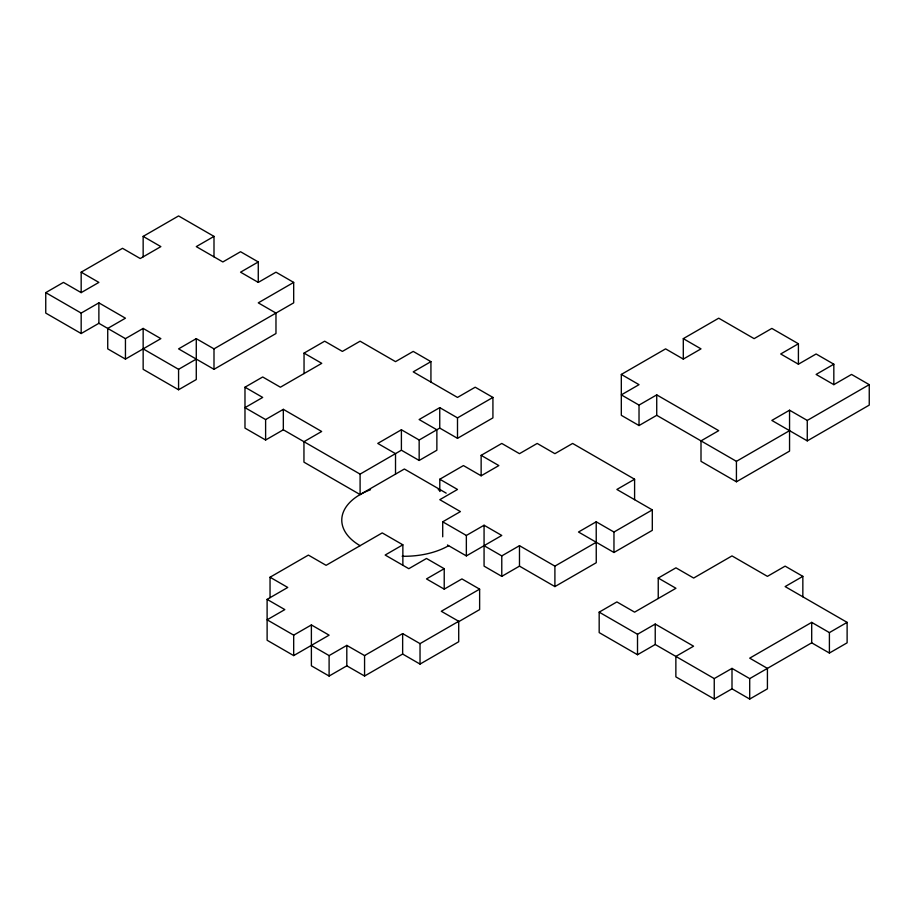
<?xml version="1.0" encoding="UTF-8"?>
<svg xmlns="http://www.w3.org/2000/svg" width="915" height="915" viewBox="0 0 915 915"><rect width="100%" height="100%" fill="white"/><g stroke="black" fill="none" stroke-linecap="round" stroke-linejoin="round"><path stroke-width="1.37" d="M45.75 292.628L81.172 313.079L98.877 302.854L125.447 318.191L107.73 328.416L107.73 348.867L125.447 359.092L160.868 338.642L143.152 328.416L125.447 338.642L98.877 323.304L81.172 333.529L45.75 313.079L45.75 292.628L63.455 282.403L81.172 292.628L98.877 282.403L81.172 272.178L81.172 292.628M81.172 272.178L122.519 248.308L140.235 258.533L160.868 246.615L143.152 236.39L143.152 256.841M143.152 236.39L178.574 215.94L213.996 236.39L213.996 256.841M213.996 236.39L196.279 246.615L222.848 261.953L240.554 251.728L258.27 261.953L258.27 282.403L275.975 272.178L293.681 282.403L293.681 302.854L213.996 348.867L196.279 338.642L178.574 348.867L213.996 369.317L275.975 333.529L275.975 313.079L258.27 302.854L293.681 282.403M258.27 261.953L240.554 272.178L258.27 282.403M143.152 348.867L178.574 369.317L196.279 359.092M143.152 328.416L143.152 369.317L178.574 389.767L196.279 379.542L196.279 338.642M244.98 387.205L262.697 397.43L244.98 407.655L265.613 419.562L283.33 409.337L321.668 431.48L303.952 441.705L303.952 462.155L360.098 494.569L360.098 474.119L283.33 429.787L265.613 440.012L244.98 428.106L244.98 387.205L262.697 376.98L280.402 387.205L321.76 363.335L304.043 353.11L304.043 373.56M304.043 353.11L324.676 341.192L342.382 351.417L360.098 341.192L395.52 361.642L413.225 351.417L430.931 361.642L430.931 382.093M430.931 361.642L413.225 371.867L457.5 397.43L475.205 387.205L492.922 397.43L492.922 417.881L457.5 438.331L439.749 428.083L439.749 407.632L457.5 417.881L492.922 397.43M439.749 407.632L419.116 419.539L436.867 429.787L436.867 450.237L419.162 460.462L419.162 440.012L401.399 429.764L377.758 443.42L395.52 453.668L395.52 474.119M360.098 474.119L401.399 450.214L401.399 429.764M419.162 440.012L439.749 428.083M360.098 494.569L404.373 469.006L446.188 493.139M270.039 597.678L270.039 577.228L308.389 555.096L326.095 565.321L382.23 532.907L402.863 544.814L402.863 565.264M439.795 491.492L439.795 479.231L463.436 465.575L481.141 475.8L498.847 465.575L481.141 455.35L481.141 475.8M481.141 455.35L501.775 443.443L519.48 453.668L537.197 443.443L554.902 453.668L572.618 443.443L634.598 479.231L634.598 499.682M789.554 430.656L736.426 461.332L656.73 415.319L639.025 425.544L621.319 415.319L621.319 374.429L665.594 348.867L683.299 359.092L701.004 348.867L683.299 338.642L683.299 359.092M683.299 338.642L718.721 318.191L754.132 338.642L771.848 328.416L798.406 343.754L798.406 364.204L816.123 353.979L833.828 364.204L833.828 384.655L851.545 374.429L869.25 384.655L869.25 405.105L807.27 440.881L771.848 420.431L789.554 410.206L807.27 420.431L869.25 384.655M267.111 599.371L284.828 609.596L267.123 619.81L293.681 635.147L311.386 624.934L329.103 635.159L293.681 655.598L267.123 640.26L267.111 599.371L287.756 587.453L270.039 577.228M621.319 374.429L639.025 384.655L621.319 394.88L639.025 405.093L656.73 394.88L718.721 430.656L701.004 440.881L701.004 461.332L736.426 481.782L789.554 451.106L789.554 410.206M402.863 544.814L385.158 555.039L408.799 568.695L426.504 558.47L444.221 568.695L444.221 589.146L426.504 578.921L444.221 568.695M442.711 536.808L442.711 521.813L460.417 511.588L439.795 499.682L457.5 489.456L439.795 479.231M442.711 521.813L466.353 535.458L484.069 525.233L501.775 535.458L466.353 555.908L447.446 544.997M798.406 343.754L780.701 353.979L798.406 364.204M311.397 645.372L329.103 655.598L346.808 645.384L364.57 655.575L402.646 633.592L420.031 643.634L458.712 621.296L458.712 641.747L420.031 664.084L402.646 654.042L364.57 676.025L346.808 665.834L329.103 676.048L311.397 665.823L311.386 624.934M444.221 589.146L461.926 578.921L479.632 589.146L479.632 609.596L457.374 622.44M484.069 545.683L501.775 555.908L519.48 545.683L554.902 566.133L596.26 542.263M634.598 479.231L616.882 489.456L652.304 509.895L652.304 530.345L613.965 552.488L578.497 532.015L596.214 521.79L613.965 532.038L652.304 509.895M833.828 364.204L816.123 374.429L833.828 384.655M479.632 589.146L441.293 611.277L458.712 621.296M484.069 525.233L484.069 566.133L501.775 576.359L519.48 566.133L554.902 586.584L596.26 562.714L596.214 521.79M802.844 596.809L802.844 576.359L785.127 586.584L847.118 622.372L847.118 642.822L829.402 653.047L811.697 642.822L749.705 678.61L732 668.385L714.249 678.575L655.231 644.503L637.515 654.728L599.176 632.597L599.176 612.146L616.882 601.921L634.598 612.146L675.945 588.276L658.24 578.051L658.24 598.501M658.24 578.051L675.945 567.826L693.662 578.051L732 555.908L767.422 576.359L785.127 566.133L802.844 576.359M599.176 612.146L637.515 634.278L655.231 624.053L693.57 646.196L675.865 656.421L675.865 676.871L714.249 699.026L732 688.835L749.705 699.06L767.422 688.835L767.422 668.385L749.705 658.16L811.697 622.372L829.402 632.597L847.118 622.372M401.399 450.214L419.162 460.462M829.402 632.597L829.402 653.047M811.697 622.372L811.697 642.822M807.27 420.431L807.27 440.881M749.705 678.61L749.705 699.06M736.426 461.332L736.426 481.782M732 668.385L732 688.835M714.249 678.575L714.249 699.026M656.73 394.88L656.73 415.319M655.231 624.053L655.231 644.503M639.025 405.093L639.025 425.544M637.515 634.278L637.515 654.728M613.965 532.038L613.965 552.488M554.902 566.133L554.902 586.584M519.48 545.683L519.48 566.133M501.775 555.908L501.775 576.359M466.353 535.458L466.353 555.908M457.5 417.881L457.5 438.331M420.031 643.634L420.031 664.084M402.646 633.592L402.646 654.042M364.57 655.575L364.57 676.025M346.808 645.384L346.808 665.834M329.103 655.598L329.103 676.048M293.681 635.147L293.681 655.598M283.33 409.337L283.33 429.787M265.613 419.562L265.613 440.012M213.996 348.867L213.996 369.317M178.574 369.317L178.574 389.767M125.447 338.642L125.447 359.092M98.877 302.854L98.877 323.304M81.172 313.079L81.172 333.529M448.647 545.683A62.609 36.154 0 0 1 402.131 556.251M360.098 545.683A62.609 36.154 0 0 1 370.518 489.719M438.228 489.719A62.609 36.154 0 0 1 440.687 490.68"/></g></svg>
